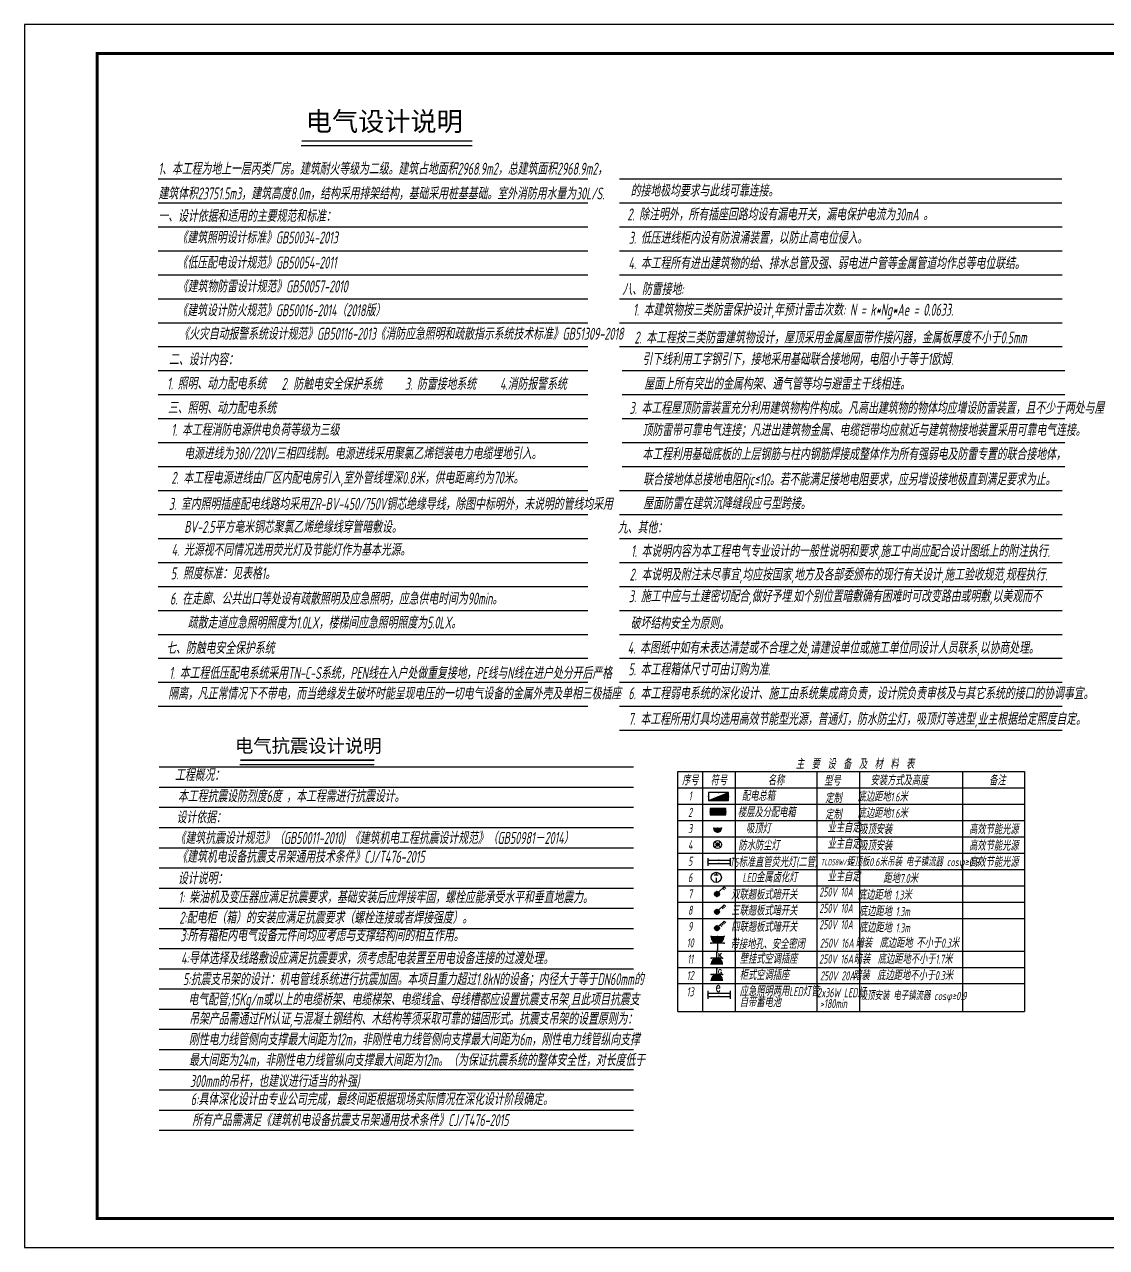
# Model space of a CAD drawing. Extents: x 4929870 to 5205508, y 4505833 to 4862647.
# Drawn here: x 4929870 to 5004170, y 4505833 to 4589833 of the extents above; entities that cross this region are included whole.
import ezdxf
from ezdxf.enums import TextEntityAlignment as Align

# ---------------------------------------------------------------- set-up
doc = ezdxf.new("R2010")
doc.units = 0
doc.header["$LTSCALE"] = 1000
doc.header["$MEASUREMENT"] = 0
doc.layers.get('0').update_dxf_attribs({"color": 4, "linetype": 'CONTINUOUS'})
for name, color, linetype in [('EQUIP-插座', 3, 'CONTINUOUS'), ('EQUIP-照明', 3, 'CONTINUOUS'), ('EQUIP-箱柜', 3, 'CONTINUOUS'), ('MLB', 7, 'CONTINUOUS'), ('PUB_TEXT', 7, 'CONTINUOUS'), ('PUB_TITLE', 4, 'CONTINUOUS'), ('SIG_TEXT', 7, 'CONTINUOUS'), ('TEL_TEXT', 7, 'CONTINUOUS')]:
    doc.layers.add(name, color=color, linetype=linetype)
doc.styles.add('_TCH_LABEL', font='COMPLEX', dxfattribs={"bigfont": 'GBCBIG'})
doc.styles.add('_TEL_DIM', font='SIMPLEX', dxfattribs={"width": 0.8, "height": 3.5, "bigfont": 'HZTXT'})
doc.styles.add('CHEN1', font='gbeitc.shx', dxfattribs={"width": 0.9, "height": 350, "bigfont": 'msi_fsx.shx'})
doc.styles.add('hztxt', font='SIMPLEX', dxfattribs={"width": 0.8, "height": 3.5, "bigfont": 'HZTXT'})
doc.styles.get("Standard").update_dxf_attribs({"font": 'GBENOR', "bigfont": 'GBCBIG'})
doc.styles.add('宋体', font='')
doc.styles.get('宋体').set_extended_font_data('NSimSun')

# ---------------------------------------------------------------- blocks, each defined once
blk = doc.blocks.new('$equip$00001964')
for p, q in [((0.15, 0.36), (0.62, 0.83)), ((0.4, 0.61), (0.54, 0.47)), ((0.51, 0.72), (0.65, 0.58)), ((0.62, 0.83), (0.77, 0.69))]:
    blk.add_line(p, q)
blk.add_circle((0, 0.21), 0.208)
for p in [(-0.21, 0.21), (0, 0.42), (0, 0), (0.21, 0.21)]:
    blk.add_point(p)
for points in [[(-0.18, 0.31), (0.18, 0.31), (-0.21, 0.21), (0.21, 0.21)], [(-0.18, 0.1), (0.18, 0.1), (-0.21, 0.21), (0.21, 0.21)], [(-0.1, 0.39), (0.1, 0.39), (-0.18, 0.31), (0.18, 0.31)], [(-0.1, 0.03), (0.1, 0.03), (-0.18, 0.1), (0.18, 0.1)], [(0, 0.42), (0, 0.42), (-0.1, 0.39), (0.1, 0.39)], [(0, 0), (0, 0), (-0.1, 0.03), (0.1, 0.03)]]:
    blk.add_solid(points)
at = {"layer": 'TEL_TEXT', "style": '_TEL_DIM', "flags": 1}
blk.add_attdef('A', text='', height=0.00002, dxfattribs=at).set_placement((0, 0), align=Align.MIDDLE_CENTER)
blk = doc.blocks.new('$equip$00001963')
for p, q in [((0.15, 0.36), (0.62, 0.83)), ((0.51, 0.72), (0.65, 0.58)), ((0.62, 0.83), (0.77, 0.69))]:
    blk.add_line(p, q)
blk.add_circle((0, 0.21), 0.208)
for p in [(-0.21, 0.21), (0, 0.42), (0, 0), (0.21, 0.21)]:
    blk.add_point(p)
for points in [[(-0.18, 0.31), (0.18, 0.31), (-0.21, 0.21), (0.21, 0.21)], [(-0.18, 0.1), (0.18, 0.1), (-0.21, 0.21), (0.21, 0.21)], [(-0.1, 0.39), (0.1, 0.39), (-0.18, 0.31), (0.18, 0.31)], [(-0.1, 0.03), (0.1, 0.03), (-0.18, 0.1), (0.18, 0.1)], [(0, 0.42), (0, 0.42), (-0.1, 0.39), (0.1, 0.39)], [(0, 0), (0, 0), (-0.1, 0.03), (0.1, 0.03)]]:
    blk.add_solid(points)
at = {"layer": 'TEL_TEXT', "style": '_TEL_DIM', "flags": 1}
blk.add_attdef('A', text='', height=0.00002, dxfattribs=at).set_placement((0, 0), align=Align.MIDDLE_CENTER)
blk = doc.blocks.new('*X22')
at = {"color": 0}
for p, q in [((-250, 33), (-83, 200)), ((-250, 68), (-118, 200)), ((-250, 104), (-154, 200)), ((-250, 139), (-189, 200)), ((-250, 174), (-224, 200)), ((-247, 0), (-47, 200)), ((-212, 0), (-12, 200)), ((-177, 0), (23, 200)), ((-141, 0), (59, 200)), ((-106, 0), (94, 200)), ((-71, 0), (129, 200)), ((-35, 0), (165, 200)), ((0, 0), (200, 200)), ((35, 0), (235, 200)), ((71, 0), (250, 179)), ((106, 0), (250, 144)), ((141, 0), (250, 109)), ((177, 0), (250, 73)), ((212, 0), (250, 38)), ((247, 0), (250, 3))]:
    blk.add_line(p, q, dxfattribs=at)
blk = doc.blocks.new('$equip$00001421')
for p, q in [((0.75, 0.6), (-0.75, 0.6)), ((-0.75, 0.6), (-0.75, 0)), ((-0.75, 0), (0.75, 0)), ((0.75, 0), (0.75, 0.6))]:
    blk.add_line(p, q)
at = {"const_width": 0.6}
blk.add_lwpolyline([(-0.75, 0.3), (0.75, 0.3)], dxfattribs=at)
for p in [(-0.75, 0.3), (0, 0.6), (0, 0), (0.75, 0.3)]:
    blk.add_point(p)
at = {"xscale": 0.00300000000061118, "yscale": 0.00300000000061118, "zscale": 0.003}
blk.add_blockref('*X22', (0, 0), dxfattribs=at)
at = {"style": '_TCH_LABEL', "flags": 9}
blk.add_attdef('A', (0, 0), '', height=0.00002, dxfattribs=at)
blk = doc.blocks.new('$equip$00001496')
for p, q in [((0.5, 0.56), (-0.5, 0.56)), ((-0.5, 0.06), (0.5, 0.06)), ((-0.5, 0.01), (-0.5, 0.06)), ((0, 0.56), (0, 1.06)), ((0.5, 0.01), (0.5, 0.06))]:
    blk.add_line(p, q)
blk.add_arc((0, 0.06), 0.5, 0, 180)
for p in [(-0.5, 0.56), (0, 1.06), (0, 0.06), (0.5, 0.56)]:
    blk.add_point(p)
for points in [[(0.43, 0.31), (-0.43, 0.31), (0.5, 0.06), (-0.5, 0.06)], [(0.25, 0.49), (-0.25, 0.49), (0.43, 0.31), (-0.43, 0.31)], [(0, 0.56), (0, 0.56), (0.25, 0.49), (-0.25, 0.49)]]:
    blk.add_solid(points)
at = {"style": '_TCH_LABEL', "flags": 8}
blk.add_attdef('$TEXT$', text='', height=0.4, dxfattribs=at).set_placement((0.27, 0.81), align=Align.MIDDLE_CENTER)
at = {"style": '_TCH_LABEL', "flags": 9}
blk.add_attdef('A', (0, 0), '', height=0.00002, dxfattribs=at)
blk = doc.blocks.new('$equip$00001965')
for p, q in [((0.15, 0.36), (0.62, 0.83)), ((0.29, 0.49), (0.43, 0.35)), ((0.4, 0.61), (0.54, 0.47)), ((0.51, 0.72), (0.65, 0.58)), ((0.62, 0.83), (0.77, 0.69))]:
    blk.add_line(p, q)
blk.add_circle((0, 0.21), 0.208)
for p in [(-0.21, 0.21), (0, 0.42), (0, 0), (0.21, 0.21)]:
    blk.add_point(p)
for points in [[(-0.18, 0.31), (0.18, 0.31), (-0.21, 0.21), (0.21, 0.21)], [(-0.18, 0.1), (0.18, 0.1), (-0.21, 0.21), (0.21, 0.21)], [(-0.1, 0.39), (0.1, 0.39), (-0.18, 0.31), (0.18, 0.31)], [(-0.1, 0.03), (0.1, 0.03), (-0.18, 0.1), (0.18, 0.1)], [(0, 0.42), (0, 0.42), (-0.1, 0.39), (0.1, 0.39)], [(0, 0), (0, 0), (-0.1, 0.03), (0.1, 0.03)]]:
    blk.add_solid(points)
at = {"layer": 'TEL_TEXT', "style": '_TEL_DIM', "flags": 1}
blk.add_attdef('A', text='', height=0.00002, dxfattribs=at).set_placement((0, 0), align=Align.MIDDLE_CENTER)
blk = doc.blocks.new('$equip$00001149')
for p, q in [((-0.35, 0.35), (0.35, -0.35)), ((0.35, 0.35), (-0.35, -0.35))]:
    blk.add_line(p, q)
for radius in [0.5, 0.2]:
    blk.add_circle((0, 0), radius)
for points in [[(-0.17, 0.1), (0.17, 0.1), (-0.2, 0), (0.2, 0)], [(-0.17, -0.1), (0.17, -0.1), (-0.2, 0), (0.2, 0)], [(-0.1, 0.17), (0.1, 0.17), (-0.17, 0.1), (0.17, 0.1)], [(0, 0.2), (0, 0.2), (-0.1, 0.17), (0.1, 0.17)], [(-0.1, -0.17), (0.1, -0.17), (-0.17, -0.1), (0.17, -0.1)], [(0, -0.2), (0, -0.2), (-0.1, -0.17), (0.1, -0.17)]]:
    blk.add_solid(points)
at = {"flags": 9}
blk.add_attdef('A', (0, 0), '', height=0.00002, dxfattribs=at)
blk = doc.blocks.new('$equip$00001168')
blk.add_line((-0.5, 0), (0.5, 0))
blk.add_arc((0, 0), 0.5, 180, 0)
for p in [(-0.5, 0), (0, 0), (0.5, 0), (0, -0.5)]:
    blk.add_point(p)
for points in [[(0.43, -0.25), (-0.43, -0.25), (0.5, 0), (-0.5, 0)], [(0.25, -0.43), (-0.25, -0.43), (0.43, -0.25), (-0.43, -0.25)], [(0, -0.5), (0, -0.5), (0.25, -0.43), (-0.25, -0.43)]]:
    blk.add_solid(points)
at = {"flags": 9}
blk.add_attdef('A', (0, 0), '', height=0.00002, dxfattribs=at)
blk = doc.blocks.new('$equip$00001160')
for p, q in [((-1.2, 0.42), (-1.2, -0.42)), ((-1.2, 0.17), (1.2, 0.17)), ((1.2, 0.42), (1.2, -0.42)), ((-1.2, -0.17), (1.2, -0.17))]:
    blk.add_line(p, q)
at = {"const_width": 0.1}
for points in [[(-1.2, 0.17), (1.2, 0.17)], [(-1.2, -0.17), (1.2, -0.17)]]:
    blk.add_lwpolyline(points, dxfattribs=at)
at = {"layer": 'EQUIP-照明'}
for p in [(-1.2, 0), (0, 0.17), (1.2, 0), (0, -0.17)]:
    blk.add_point(p, dxfattribs=at)
at = {"layer": 'EQUIP-照明', "flags": 9}
blk.add_attdef('A', (0, 0), '', height=0.00002, dxfattribs=at)
blk = doc.blocks.new('$equip$00001237')
for p, q in [((-0.5, 1.05), (-0.5, 1)), ((-0.5, 1), (0.5, 1)), ((0.5, 1.05), (0.5, 1)), ((0.5, 0.5), (-0.5, 0.5)), ((0, 0.5), (0, 0))]:
    blk.add_line(p, q)
blk.add_arc((0, 1), 0.5, 180, 0)
for p in [(0, 1), (-0.5, 0.5), (0, 0), (0.5, 0.5)]:
    blk.add_point(p)
for points in [[(0.433, 0.75), (-0.433, 0.75), (0.5, 1), (-0.5, 1)], [(0.25, 0.567), (-0.25, 0.567), (0.433, 0.75), (-0.433, 0.75)], [(0, 0.5), (0, 0.5), (0.25, 0.567), (-0.25, 0.567)]]:
    blk.add_solid(points)
at = {"flags": 9}
blk.add_attdef('A', (0, 0), '', height=0.00002, dxfattribs=at)
blk = doc.blocks.new('*X13')
at = {"color": 0}
for p, q in [((-247, 0), (-246, 2)), ((-212, 0), (-187, 25)), ((-177, 0), (-128, 49)), ((-141, 0), (-69, 72)), ((-106, 0), (-10, 96)), ((-71, 0), (49, 120)), ((-35, 0), (108, 143)), ((0, 0), (167, 167)), ((35, 0), (226, 190)), ((71, 0), (250, 179)), ((106, 0), (250, 144)), ((141, 0), (250, 109)), ((177, 0), (250, 73)), ((212, 0), (250, 38)), ((247, 0), (250, 3))]:
    blk.add_line(p, q, dxfattribs=at)
blk = doc.blocks.new('$equip$00002939')
for p, q in [((-0.75, 0.6), (-0.75, 0)), ((0.75, 0.6), (-0.75, 0.6)), ((-0.75, 0), (0.75, 0.6)), ((-0.75, 0), (0.75, 0)), ((0.75, 0), (0.75, 0.6))]:
    blk.add_line(p, q)
at = {"const_width": 0.04}
blk.add_lwpolyline([(-0.75, 0.6), (-0.75, 0), (0.75, 0), (0.75, 0.6), (-0.75, 0.6), (-0.75, 0)], dxfattribs=at)
for p in [(-0.75, 0.3), (0, 0.6), (0, 0), (0.75, 0.3)]:
    blk.add_point(p)
blk.add_solid([(-0.75, 0), (0.75, 0), (0.75, 0.6)])
at = {"xscale": 0.00300000000061118, "yscale": 0.00300000000061118, "zscale": 0.003}
blk.add_blockref('*X13', (0, 0), dxfattribs=at)
at = {"color": 7, "style": '_TEL_DIM', "flags": 1}
for tag in ['A', 'REMARK']:
    blk.add_attdef(tag, text='', height=0.00002, dxfattribs=at).set_placement((0, 0), align=Align.MIDDLE_CENTER)
blk = doc.blocks.new('$equip$00001202')
for p, q in [((-0.2, 0.25), (0.2, 0.25)), ((0, 0.5), (0, 0.25)), ((0, -0.05), (0, -0.5))]:
    blk.add_line(p, q)
blk.add_circle((0, 0), 0.5)
at = {"flags": 9}
blk.add_attdef('A', (0, 0), '', height=0.00002, dxfattribs=at)

msp = doc.modelspace()

# ---------------------------------------------------------------- linework, layer by layer
for p, q in [((4948871.5, 4581528), (4960620.4, 4581528)), ((4944657.9, 4539004.7), (4953893, 4539004.7))]:
    msp.add_line(p, q)
at = {"color": 5}
msp.add_line((4939109.7, 4538838.7), (4971698.8, 4538838.7), dxfattribs=at)
msp.add_line((4939109.7, 4538838.7), (4971698.8, 4538838.7), dxfattribs=at)
at = {"const_width": 97.6}
for points in [[(4948908.9, 4581826.4), (4960620.4, 4581826.4)], [(4944695.2, 4539303.1), (4953893, 4539303.1)]]:
    msp.add_lwpolyline(points, dxfattribs=at)
at = {"ltscale": 0.02}
msp.add_lwpolyline([(4974742.4, 4522037.5), (4974742.4, 4538526.4), (4998548.1, 4538526.4), (4998548.1, 4522037.5)], dxfattribs=at)
at = {"layer": 'MLB', "color": 7}
for p, q in [((4939109.7, 4537452.7), (4971698.8, 4537452.7)), ((4939109.7, 4536066.7), (4971698.8, 4536066.7)), ((4939109.7, 4534680.7), (4971698.8, 4534680.7)), ((4939109.7, 4533294.7), (4971698.8, 4533294.7)), ((4939109.7, 4531908.7), (4971698.8, 4531908.7)), ((4939109.7, 4530522.7), (4971698.8, 4530522.7)), ((4939109.7, 4529136.7), (4971698.8, 4529136.7)), ((4939109.7, 4527750.7), (4971698.8, 4527750.7)), ((4939109.7, 4526364.7), (4971698.8, 4526364.7)), ((4939109.7, 4524978.7), (4971698.8, 4524978.7)), ((4939109.7, 4523592.7), (4971698.8, 4523592.7)), ((4939109.7, 4522206.7), (4971698.8, 4522206.7)), ((4939109.7, 4520820.7), (4971698.8, 4520820.7)), ((4939109.7, 4519434.7), (4971698.8, 4519434.7)), ((4939109.7, 4518048.7), (4971698.8, 4518048.7)), ((4939109.7, 4516662.7), (4971698.8, 4516662.7)), ((4939109.7, 4515276.7), (4971698.8, 4515276.7)), ((4939109.7, 4513890.7), (4971698.8, 4513890.7))]:
    msp.add_line(p, q, dxfattribs=at)
at = {"layer": 'PUB_TEXT', "color": 1}
for p, q in [((4939043.1, 4579231.3), (4968554.5, 4579231.3)), ((4970719.8, 4579231.3), (5001110.5, 4579231.3)), ((4970719.8, 4579231.3), (5000231.3, 4579231.3)), ((4939043.1, 4577584.8), (4968554.5, 4577584.8)), ((4970719.8, 4577584.8), (5001110.5, 4577584.8)), ((4970719.8, 4577584.8), (5000231.3, 4577584.8)), ((4939043.1, 4575938.2), (4968554.5, 4575938.2)), ((4970723.9, 4575938.2), (5001114.6, 4575938.2)), ((4939043.1, 4574291.6), (4968554.5, 4574291.6)), ((4970723.9, 4574291.6), (5001114.6, 4574291.6)), ((4939043.1, 4572645.1), (4968554.5, 4572645.1)), ((4970723.9, 4572645.1), (5001114.6, 4572645.1)), ((4970723.9, 4572645.1), (5001114.6, 4572645.1)), ((4939043.1, 4570998.5), (4968554.5, 4570998.5)), ((4939043.1, 4570998.5), (4968554.5, 4570998.5)), ((4970723.9, 4570998.5), (5001114.6, 4570998.5)), ((4939043.1, 4569351.9), (4968554.5, 4569351.9)), ((4970723.9, 4569351.9), (5001114.6, 4569351.9)), ((4939043.1, 4567705.4), (4968554.5, 4567705.4)), ((4970723.9, 4567705.4), (5001114.6, 4567705.4)), ((4939043.1, 4566058.8), (4968554.5, 4566058.8)), ((4970912.1, 4566058.8), (5001302.9, 4566058.8)), ((4939043.1, 4564412.2), (4968554.5, 4564412.2)), ((4939043.1, 4564412.2), (4968554.5, 4564412.2)), ((4970912.1, 4564412.2), (5001302.9, 4564412.2)), ((4939043.1, 4562765.6), (4968554.5, 4562765.6)), ((4939043.1, 4562765.6), (4968554.5, 4562765.6)), ((4939043.1, 4562765.6), (4968554.5, 4562765.6)), ((4970912.1, 4562765.6), (5001302.9, 4562765.6)), ((4939043.1, 4561119.1), (4968554.5, 4561119.1)), ((4970912.1, 4561119.1), (5001302.9, 4561119.1)), ((4939043.1, 4559472.5), (4968554.5, 4559472.5)), ((4970912.1, 4559472.5), (5001302.9, 4559472.5)), ((4939043.1, 4557825.9), (4968554.5, 4557825.9)), ((4939043.1, 4557825.9), (4968554.5, 4557825.9)), ((4970723.9, 4557825.9), (5001114.6, 4557825.9)), ((4939043.1, 4556179.4), (4968554.5, 4556179.4)), ((4970723.9, 4556179.4), (5001114.6, 4556179.4)), ((4939043.1, 4554532.8), (4968554.5, 4554532.8)), ((4970723.9, 4554532.8), (5001114.6, 4554532.8)), ((4939043.1, 4552886.2), (4968554.5, 4552886.2)), ((4939043.1, 4552886.2), (4968554.5, 4552886.2)), ((4970723.9, 4552886.2), (5001114.6, 4552886.2)), ((4939043.1, 4551239.7), (4968554.5, 4551239.7)), ((4970723.9, 4551239.7), (5001114.6, 4551239.7)), ((4939043.1, 4549593.1), (4968554.5, 4549593.1)), ((4970723.9, 4549593.1), (5001114.6, 4549593.1)), ((4939043.1, 4547946.5), (4968554.5, 4547946.5)), ((4939043.1, 4547946.5), (4968554.5, 4547946.5)), ((4970723.9, 4547946.5), (5001114.6, 4547946.5)), ((4939043.1, 4546300), (4968554.5, 4546300)), ((4970723.9, 4546300), (5001114.6, 4546300)), ((4939043.1, 4544653.4), (4968554.5, 4544653.4)), ((4970723.9, 4544653.4), (5001114.6, 4544653.4)), ((4939043.1, 4543006.8), (4968554.5, 4543006.8)), ((4939043.1, 4543006.8), (4968554.5, 4543006.8)), ((4970723.9, 4543006.8), (5001114.6, 4543006.8)), ((4970723.9, 4541360.3), (5001114.6, 4541360.3))]:
    msp.add_line(p, q, dxfattribs=at)
at = {"layer": 'PUB_TITLE'}
msp.add_lwpolyline([(4929870.1, 4505832.5), (5078470.1, 4505832.5), (5078470.1, 4589832.5), (4929870.1, 4589832.5)], close=True, dxfattribs=at)
at = {"layer": 'PUB_TITLE', "const_width": 200}
msp.add_lwpolyline([(4934870.1, 4507832.5), (5076470.1, 4507832.5), (5076470.1, 4587832.5), (4934870.1, 4587832.5)], close=True, dxfattribs=at)
at = {"layer": 'SIG_TEXT', "color": 85}
for p, q in [((4974742.4, 4538526.4), (4998548.1, 4538526.4)), ((4976423.7, 4538526.4), (4976423.7, 4522037.5)), ((4978665.4, 4538526.4), (4978665.4, 4522037.5)), ((4984269.7, 4538526.4), (4984269.7, 4522037.5)), ((4987202.5, 4538526.4), (4987202.5, 4522037.5)), ((4994291.4, 4538526.4), (4994291.4, 4522037.5)), ((4974742.4, 4537405.5), (4998548.1, 4537405.5)), ((4974742.4, 4536284.7), (4998548.1, 4536284.7)), ((4974742.4, 4535163.8), (4998548.1, 4535163.8)), ((4974742.4, 4535163.8), (4998548.1, 4535163.8)), ((4974742.4, 4534042.9), (4998548.1, 4534042.9)), ((4974742.4, 4532922.1), (4998548.1, 4532922.1)), ((4974742.4, 4531801.2), (4998548.1, 4531801.2)), ((4974742.4, 4531801.2), (4998548.1, 4531801.2)), ((4974742.4, 4530680.4), (4998548.1, 4530680.4)), ((4974742.4, 4529559.5), (4998548.1, 4529559.5)), ((4974742.4, 4528438.6), (4998548.1, 4528438.6)), ((4974742.4, 4528438.6), (4998548.1, 4528438.6)), ((4974742.4, 4526196.9), (4998548.1, 4526196.9)), ((4974742.4, 4525076), (4998548.1, 4525076)), ((4974742.4, 4523955.2), (4998548.1, 4523955.2)), ((4974742.4, 4523955.2), (4998548.1, 4523955.2)), ((4974742.4, 4522037.5), (4998548.1, 4522037.5)), ((4974742.4, 4522037.5), (4998548.1, 4522037.5))]:
    msp.add_line(p, q, dxfattribs=at)

# ---------------------------------------------------------------- block references
at = {"layer": 'EQUIP-插座', "xscale": 910, "yscale": 910, "zscale": 910}
msp.add_blockref('$equip$00001237', (4977455.3, 4526286.2), dxfattribs=at)
at = {"layer": 'EQUIP-照明'}
for name, p, xscale, yscale, zscale in [('$equip$00001168', (4977466.8, 4534630.1), 544.8643200036884, 544.8643200036884, 544.8643199999999), ('$equip$00001149', (4977466.8, 4533509.2), 544.8643200036884, 544.8643200036884, 544.8643199999999), ('$equip$00001160', (4977559.9, 4532318.1), 637, 637, 637), ('$equip$00001160', (4977559.9, 4523191.2), 637, 637, 637)]:
    msp.add_blockref(name, p, dxfattribs=dict(at, xscale=xscale, yscale=yscale, zscale=zscale))
at = {"layer": 'EQUIP-照明', "color": 0, "xscale": 700, "yscale": 700, "zscale": 700}
msp.add_blockref('$equip$00001202', (4977373.7, 4531253.6), dxfattribs=at)
at = {"layer": 'EQUIP-照明', "color": 1, "xscale": 790.551535012722, "yscale": 790.551535005942, "zscale": 790.5515350051469}
for name, p in [('$equip$00001963', (4977418.3, 4529945.5, 0)), ('$equip$00001964', (4977418.3, 4528719.9, 0))]:
    msp.add_blockref(name, p, dxfattribs=at)
at = {"layer": 'EQUIP-照明', "ltscale": 0.5, "xscale": 790.551534999162, "yscale": 790.551535005942, "zscale": 790.5515350054658}
msp.add_blockref('$equip$00001965', (4977418.3, 4527599.1, 0), dxfattribs=at)
at = {"layer": 'EQUIP-照明', "color": 4, "xscale": 778.3775999994575, "yscale": 778.3775999994575, "zscale": 778.3775999999999}
for p, values in [((4977417, 4525268.7), {'$TEXT$': 'K'}), ((4977417, 4524147.8), {'$TEXT$': 'G'})]:
    msp.add_blockref('$equip$00001496', p, dxfattribs=at).add_auto_attribs(values)
at = {"layer": 'EQUIP-箱柜'}
for name, p, xscale, yscale, zscale in [('$equip$00002939', (4977528.3, 4536536.5), 910, 910, 910), ('$equip$00001421', (4977492.7, 4535542.5), 728.5614336036145, 728.5614336036145, 728.5614336)]:
    msp.add_blockref(name, p, dxfattribs=dict(at, xscale=xscale, yscale=yscale, zscale=zscale))

# ---------------------------------------------------------------- texts
at = {"layer": 'MLB', "color": 7, "style": 'CHEN1'}
for s, height, width, p in [('1、本工程为地上一层丙类厂房。建筑耐火等级为二级。建筑占地面积2968.9m2，总建筑面积2968.9m2，', 823.284, 0.714, (4939061, 4579514.3, 362245)), ('的接地极均要求与此线可靠连接。', 823.284, 0.714, (4971483.5, 4578011.7)), ('建筑体积23751.5m3，建筑高度8.0m，结构采用排架结构，基础采用桩基基础。室外消防用水量为30L/S.', 823.284, 0.714, (4939061, 4577812.8, 362245)), ('一、设计依据和适用的主要规范和标准：', 823.284, 0.714, (4939057.5, 4576271.6, 362245)), ('2. 除注明外，所有插座回路均设有漏电开关，漏电保护电流为30mA 。', 823.284, 0.714, (4971267.8, 4576374.1)), ('《建筑照明设计标准》GB50034-2013', 823.284, 0.714, (4940367, 4574788.4, 362245)), ('3. 低压进线柜内设有防浪涌装置，以防止高电位侵入。', 823.284, 0.714, (4971365.7, 4574767.6)), ('《低压配电设计规范》GB50054-2011', 823.284, 0.714, (4940367, 4573066.3, 362245)), ('4. 本工程所有进出建筑物的给、排水总管及强、弱电进户管等金属管道均作总等电位联结。', 823.284, 0.714, (4971339, 4573028.7)), ('《建筑物防雷设计规范》GB50057-2010', 823.284, 0.714, (4940392.9, 4571429.6, 362245)), ('八、防雷接地:', 823.28, 0.714, (4970912.1, 4571245.3)), ('《建筑设计防火规范》GB50016-2014（2018版）', 823.284, 0.714, (4940367, 4569792.6, 362245)), ('1. 本建筑物按三类防雷保护设计,年预计雷击次数: N = k*Ng*Ae = 0.0633.', 823.284, 0.714, (4971660, 4569829.7)), ('《火灾自动报警系统设计规范》GB50116-2013', 823.284, 0.714, (4940490.6, 4568179.5, 362245)), ('《消防应急照明和疏散指示系统技术标准》GB51309-2018', 823.284, 0.714, (4953968.5, 4568179.5, 362245)), ('2. 本工程按三类防雷建筑物设计，屋顶采用金属屋面带作接闪器，金属板厚度不小于0.5mm', 823.284, 0.714, (4971750.6, 4567919.7)), ('二、设计内容：', 823.28, 0.714, (4939786.8, 4566416.9)), ('引下线利用工字钢引下，接地采用基础联合接地网，电阻小于等于1欧姆.', 823.284, 0.714, (4972287.9, 4566437.7, -3622.4)), ('屋面上所有突出的金属构架、通气管等均与避雷主干线相连。', 823.284, 0.714, (4972418.7, 4564746)), ('三、照明、动力配电系统', 823.284, 0.714, (4939714.5, 4563091.4)), ('3. 本工程屋顶防雷装置充分利用建筑物构件构成。凡高出建筑物的物体均应增设防雷装置，且不少于两处与屋', 823.284, 0.714, (4971413.1, 4563086.8)), ('1. 本工程消防电源供电负荷等级为三级', 823.284, 0.714, (4939955.1, 4561580.6)), ('顶防雷带可靠电气连接；凡进出建筑物金属、电缆铠带均应就近与建筑物接地装置采用可靠电气连接。', 823.284, 0.714, (4972300.7, 4561564.6)), ('电源进线为380/220V三相四线制。电源进线采用聚氯乙烯铠装电力电缆埋地引入。', 823.284, 0.714, (4940821.6, 4559962.8)), ('本工程利用基础底板的上层钢筋与柱内钢筋焊接成整体作为所有强弱电及防雷专置的联合接地体，', 823.284, 0.714, (4972291.6, 4559913.5)), ('2. 本工程电源进线由厂区内配电房引入,室外管线埋深0.8米，供电距离约为70米。', 823.284, 0.714, (4939955.1, 4558287.4)), ('联合接地体总接地电阻Rjc≤1Ω。若不能满足接地电阻要求，应另增设接地极直到满足要求为止。', 823.284, 0.714, (4972350.7, 4558181.2)), ('3. 室内照明插座配电线路均采用ZR-BV-450/750V铜芯绝缘导线，除图中标明外，未说明的管线均采用', 823.284, 0.714, (4939786.3, 4556493.1)), ('屋面防雷在建筑沉降缝段应弓型跨接。', 823.284, 0.714, (4972350.7, 4556534.6)), ('BV-2.5平方毫米铜芯聚氯乙烯绝缘线穿管暗敷设。', 823.284, 0.714, (4940846.3, 4554911)), ('4. 光源视不同情况选用荧光灯及节能灯作为基本光源。', 823.284, 0.714, (4939967.5, 4553339.6)), ('5. 照度标准：见表格1。', 823.284, 0.714, (4939916.4, 4551723.3)), ('6. 在走廊、公共出口等处设有疏散照明及应急照明，应急供电时间为90min。', 823.284, 0.714, (4939863.5, 4549989.2)), ('3. 施工中应与土建密切配合,做好予埋.如个别位置暗敷确有困难时可改变路由或明敷,以美观而不', 823.284, 0.714, (4971368.4, 4550153.3)), ('疏散走道应急照明照度为1.0LX，楼梯间应急照明照度为5.0LX。', 823.284, 0.714, (4941077.3, 4548342.6)), ('破坏结构安全为原则。', 823.28, 0.714, (4971484.5, 4548307)), ('七、防触电安全保护系统', 823.284, 0.714, (4939591.8, 4546598.3)), ('4. 本图纸中如有未表达清楚或不合理之处,请建设单位或施工单位同设计人员联系,以协商处理。', 823.284, 0.714, (4971287.6, 4546612.9)), ('1. 本工程低压配电系统采用TN-C-S系统，PEN线在入户处做重复接地，PE线与N线在进户处分开后严格', 823.284, 0.714, (4939807.4, 4544880.8)), ('5. 本工程箱体尺寸可由订购为准.', 823.284, 0.714, (4971335.6, 4545132.9)), ('6. 本工程弱电系统的深化设计、施工由系统集成商负责，设计院负责审核及与其它系统的接口的协调事宜。', 823.284, 0.714, (4971335.6, 4543486.3)), ('隔离，凡正常情况下不带电，而当绝缘发生破坏时能呈现电压的一切电气设备的金属外壳及单相三极插座', 823.284, 0.714, (4939738.2, 4543470.8)), ('7. 本工程所用灯具均选用高效节能型光源，普通灯，防水防尘灯，吸顶灯等选型,业主根据给定照度自定。', 823.284, 0.714, (4971335.6, 4541724.5)), ('工程概况：', 823.28, 0.714, (4940197.3, 4537875)), (' 本工程抗震设防烈度6度 ，本工程需进行抗震设计。', 823.284, 0.714, (4940081.4, 4536420)), ('设计依据：', 823.28, 0.714, (4940308.3, 4534966.4)), ('《建筑抗震设计规范》（GB50011-2010) 《建筑机电工程抗震设计规范》（GB50981－2014）', 823.284, 0.714, (4940240.9, 4533552.3)), ('业主自定', 622.7, 0.7, (4985004, 4534340)), ('业主自定', 622.7, 0.7, (4985004, 4533219.1)), ('《建筑机电设备抗震支吊架通用技术条件》CJ/T476-2015', 823.284, 0.714, (4940354.2, 4532261)), ('TLD58W/54', 420.32, 0.7, (4984546.6, 4532089.7)), ('设计说明：', 823.28, 0.714, (4940404.8, 4530776.4)), ('业主自定', 622.7, 0.7, (4985004, 4530977.4)), ('1: 柴油机及变压器应满足抗震要求，基础安装后应焊接牢固，螺栓应能承受水平和垂直地震力。', 823.284, 0.714, (4940443.6, 4529478.7)), ('250V 10A', 622.7, 0.7, (4984441.8, 4529937.8)), ('250V 10A', 622.7, 0.7, (4984441.8, 4528817)), ('2:配电柜（箱）的安装应满足抗震要求（螺栓连接或者焊接强度）。', 823.284, 0.714, (4940504.9, 4528078.3)), ('3:所有箱柜内电气设备元件间均应考虑与支撑结构间的相互作用。', 823.284, 0.714, (4940568.9, 4526859.2)), ('250V 10A', 622.7, 0.7, (4984441.8, 4527696.1)), ('250V 16A', 622.7, 0.7, (4984484.3, 4526427.7)), ('4:导体选择及线路敷设应满足抗震要求，须考虑配电装置至用电设备连接的过渡处理。', 823.284, 0.714, (4940622.1, 4525296.1)), ('壁挂式空调插座', 622.7, 0.7, (4978976.9, 4525337)), ('250V 16A', 622.7, 0.7, (4984436.9, 4525336.7)), ('5:抗震支吊架的设计：机电管线系统进行抗震加固。本项目重力超过1.8kN的设备；内径大于等于DN60mm的', 823.284, 0.714, (4940751.6, 4523855.6)), ('柜式空调插座', 622.7, 0.7, (4978976.9, 4524216.1)), ('250V 20A', 622.7, 0.7, (4984494.1, 4524179.4)), ('应急照明两用LED灯管', 622.702, 0.7, (4978976.9, 4523100.3)), ('2x36W LED灯', 622.7, 0.7, (4984304.8, 4523021.6)), ('电气配管;15Kg/m或以上的电缆桥架、电缆梯架、电缆线盒、母线槽都应设置抗震支吊架,且此项目抗震支', 823.284, 0.714, (4941114.6, 4522463.5)), ('自带蓄电池', 622.7, 0.7, (4978976.9, 4522350.3)), ('>180min', 622.7, 0.7, (4984494.1, 4522273.4)), ('吊架产品需通过FM认证,与混凝土钢结构、木结构等须采取可靠的锚固形式。抗震支吊架的设置原则为：', 823.284, 0.714, (4941171.9, 4521136.3)), ('刚性电力线管侧向支撑最大间距为12m，非刚性电力线管侧向支撑最大间距为6m，刚性电力线管纵向支撑', 823.284, 0.714, (4941152.9, 4519714.5)), ('最大间距为24m，非刚性电力线管纵向支撑最大间距为12m。（为保证抗震系统的整体安全性，对长度低于', 823.284, 0.714, (4941154.2, 4518295.4)), ('300mm的吊杆，也建议进行适当的补强)', 823.284, 0.714, (4941237.3, 4516857.7)), ('6:具体深化设计由专业公司完成，最终间距根据现场实际情况在深化设计阶段确定。', 823.284, 0.714, (4941284.7, 4515610.7)), ('所有产品需满足《建筑机电设备抗震支吊架通用技术条件》CJ/T476-2015', 823.284, 0.714, (4941384.9, 4514173.5))]:
    msp.add_text(s, height=height, dxfattribs=dict(at, width=width)).set_placement(p)
at = {"layer": 'MLB', "color": 3, "style": 'CHEN1', "width": 0.714}
for s, height, p in [('1. 照明、动力配电系统', 823.284, (4939665.7, 4564765)), ('2. 防触电安全保护系统', 823.284, (4947521, 4564737.8)), ('3. 防雷接地系统', 823.28, (4955999.1, 4564737.8)), ('4.消防报警系统', 823.28, (4962518.2, 4564737.8))]:
    msp.add_text(s, height=height, dxfattribs=at).set_placement(p)
at = {"layer": 'MLB', "color": 7, "style": 'CHEN1', "width": 0.714}
for s, height, p in [('九、其他：', 823.28, (4970603.8, 4555697.8)), ('1. 本说明内容为本工程电气专业设计的一般性说明和要求,施工中尚应配合设计图纸上的附注执行.', 823.284, (4971518.1, 4554082.9)), ('2. 本说明及附注未尽事宜,均应按国家,地方及各部委颁布的现行有关设计,施工验收规范,规程执行.', 823.284, (4971418.6, 4552462.9))]:
    msp.add_text(s, height=height, dxfattribs=at).set_placement(p, align=Align.TOP_LEFT)
at = {"layer": 'MLB', "color": 7, "style": 'CHEN1', "width": 0.7}
for s, height, p in [('主  要  设  备  及  材  料  表', 622.702, (4986901.2, 4539086.8)), ('符号', 622.7, (4977544.5, 4537966)), ('名称', 622.7, (4981467.6, 4537966)), ('型号', 622.7, (4985347.2, 4537939.1)), ('安装方式及高度', 622.7, (4989940.3, 4537966)), ('备注', 622.7, (4996671, 4537966)), ('配电总箱', 622.7, (4980262.3, 4536896.6)), ('定制', 622.7, (4985414.6, 4536739.3)), ('底边距地1.6米', 622.7, (4988798.1, 4536843)), ('楼层及分配电箱', 622.7, (4980832.4, 4535775.8)), ('底边距地1.6米', 622.7, (4988798.1, 4535722.1)), ('定制', 622.7, (4985414.6, 4535618.5)), ('吸顶灯', 622.7, (4980262.3, 4534654.9)), ('吸顶安装', 622.7, (4988314, 4534606)), ('高效节能光源', 622.7, (4996426.8, 4534601.2)), ('防水防尘灯', 622.7, (4980299.3, 4533499.6)), ('吸顶安装', 622.7, (4988314, 4533485.2)), ('高效节能光源', 622.7, (4996426.8, 4533480.4)), ('T5标准直管荧光灯(二管)', 622.702, (4981287.2, 4532326.5)), ('距顶板0.6米吊装 电子镇流器 cosφ≥0.9', 560.432, (4990886.6, 4532300.4)), ('高效节能光源', 622.7, (4996426.8, 4532359.5)), ('LED金属卤化灯', 622.7, (4981055.5, 4531312.3)), ('距地7.0米', 622.7, (4990030.4, 4531243.4)), ('双联翘板式暗开关', 622.7, (4980662.3, 4530118)), ('底边距地 1.3米', 622.7, (4988946.4, 4530105.1)), ('三联翘板式暗开关', 622.7, (4980666.8, 4529023.3)), ('底边距地 1.3m', 622.7, (4988917.1, 4528975.5)), ('四联翘板式暗开关', 622.7, (4980666.8, 4527902.5)), ('底边距地 1.3m', 622.7, (4988917.1, 4527854.6)), ('带接地孔、安全密闭', 622.7, (4980900.1, 4526726.5)), ('暗装  底边距地 不小于0.3米', 622.702, (4990494, 4526804.4)), ('暗装  底边距地不小于1.7米', 622.702, (4990198.9, 4525697)), ('暗装  底边距地不小于0.3米', 622.702, (4990198.9, 4524576.1)), ('吸顶安装 电子镇流器 cosφ≥0.9', 560.432, (4990886.6, 4523103.7))]:
    msp.add_text(s, height=height, dxfattribs=at).set_placement(p, align=Align.MIDDLE)
at = {"layer": 'MLB', "color": 85, "style": 'CHEN1', "width": 0.7}
for s, p in [('序号', (4975583, 4537966)), ('1', (4975583, 4536845.1)), ('2', (4975583, 4535724.2)), ('3', (4975583, 4534603.4)), ('4', (4975583, 4533482.5)), ('5', (4975583, 4532361.6)), ('6', (4975583, 4531240.8)), ('7', (4975583, 4530119.9)), ('8', (4975583, 4528999.1)), ('9', (4975583, 4527878.2)), ('10', (4975583, 4526757.3)), ('11', (4975583, 4525636.5)), ('12', (4975583, 4524515.6)), ('13', (4975583, 4523394.7))]:
    msp.add_text(s, height=622.7, dxfattribs=at).set_placement(p, align=Align.MIDDLE)
at = {"layer": 'PUB_TEXT', "style": '宋体'}
for s, height, p in [('电气设计说明', 1317.25, (4949188.2, 4582517)), ('电气抗震设计说明', 922.08, (4944325, 4539832.5))]:
    msp.add_text(s, height=height, dxfattribs=at).set_placement(p)
at = {"layer": 'TEL_TEXT', "style": 'hztxt', "width": 0.64}
msp.add_text('e', height=700, dxfattribs=at).set_placement((4977332.4, 4523383.8))

doc.saveas('drawing.dxf')
